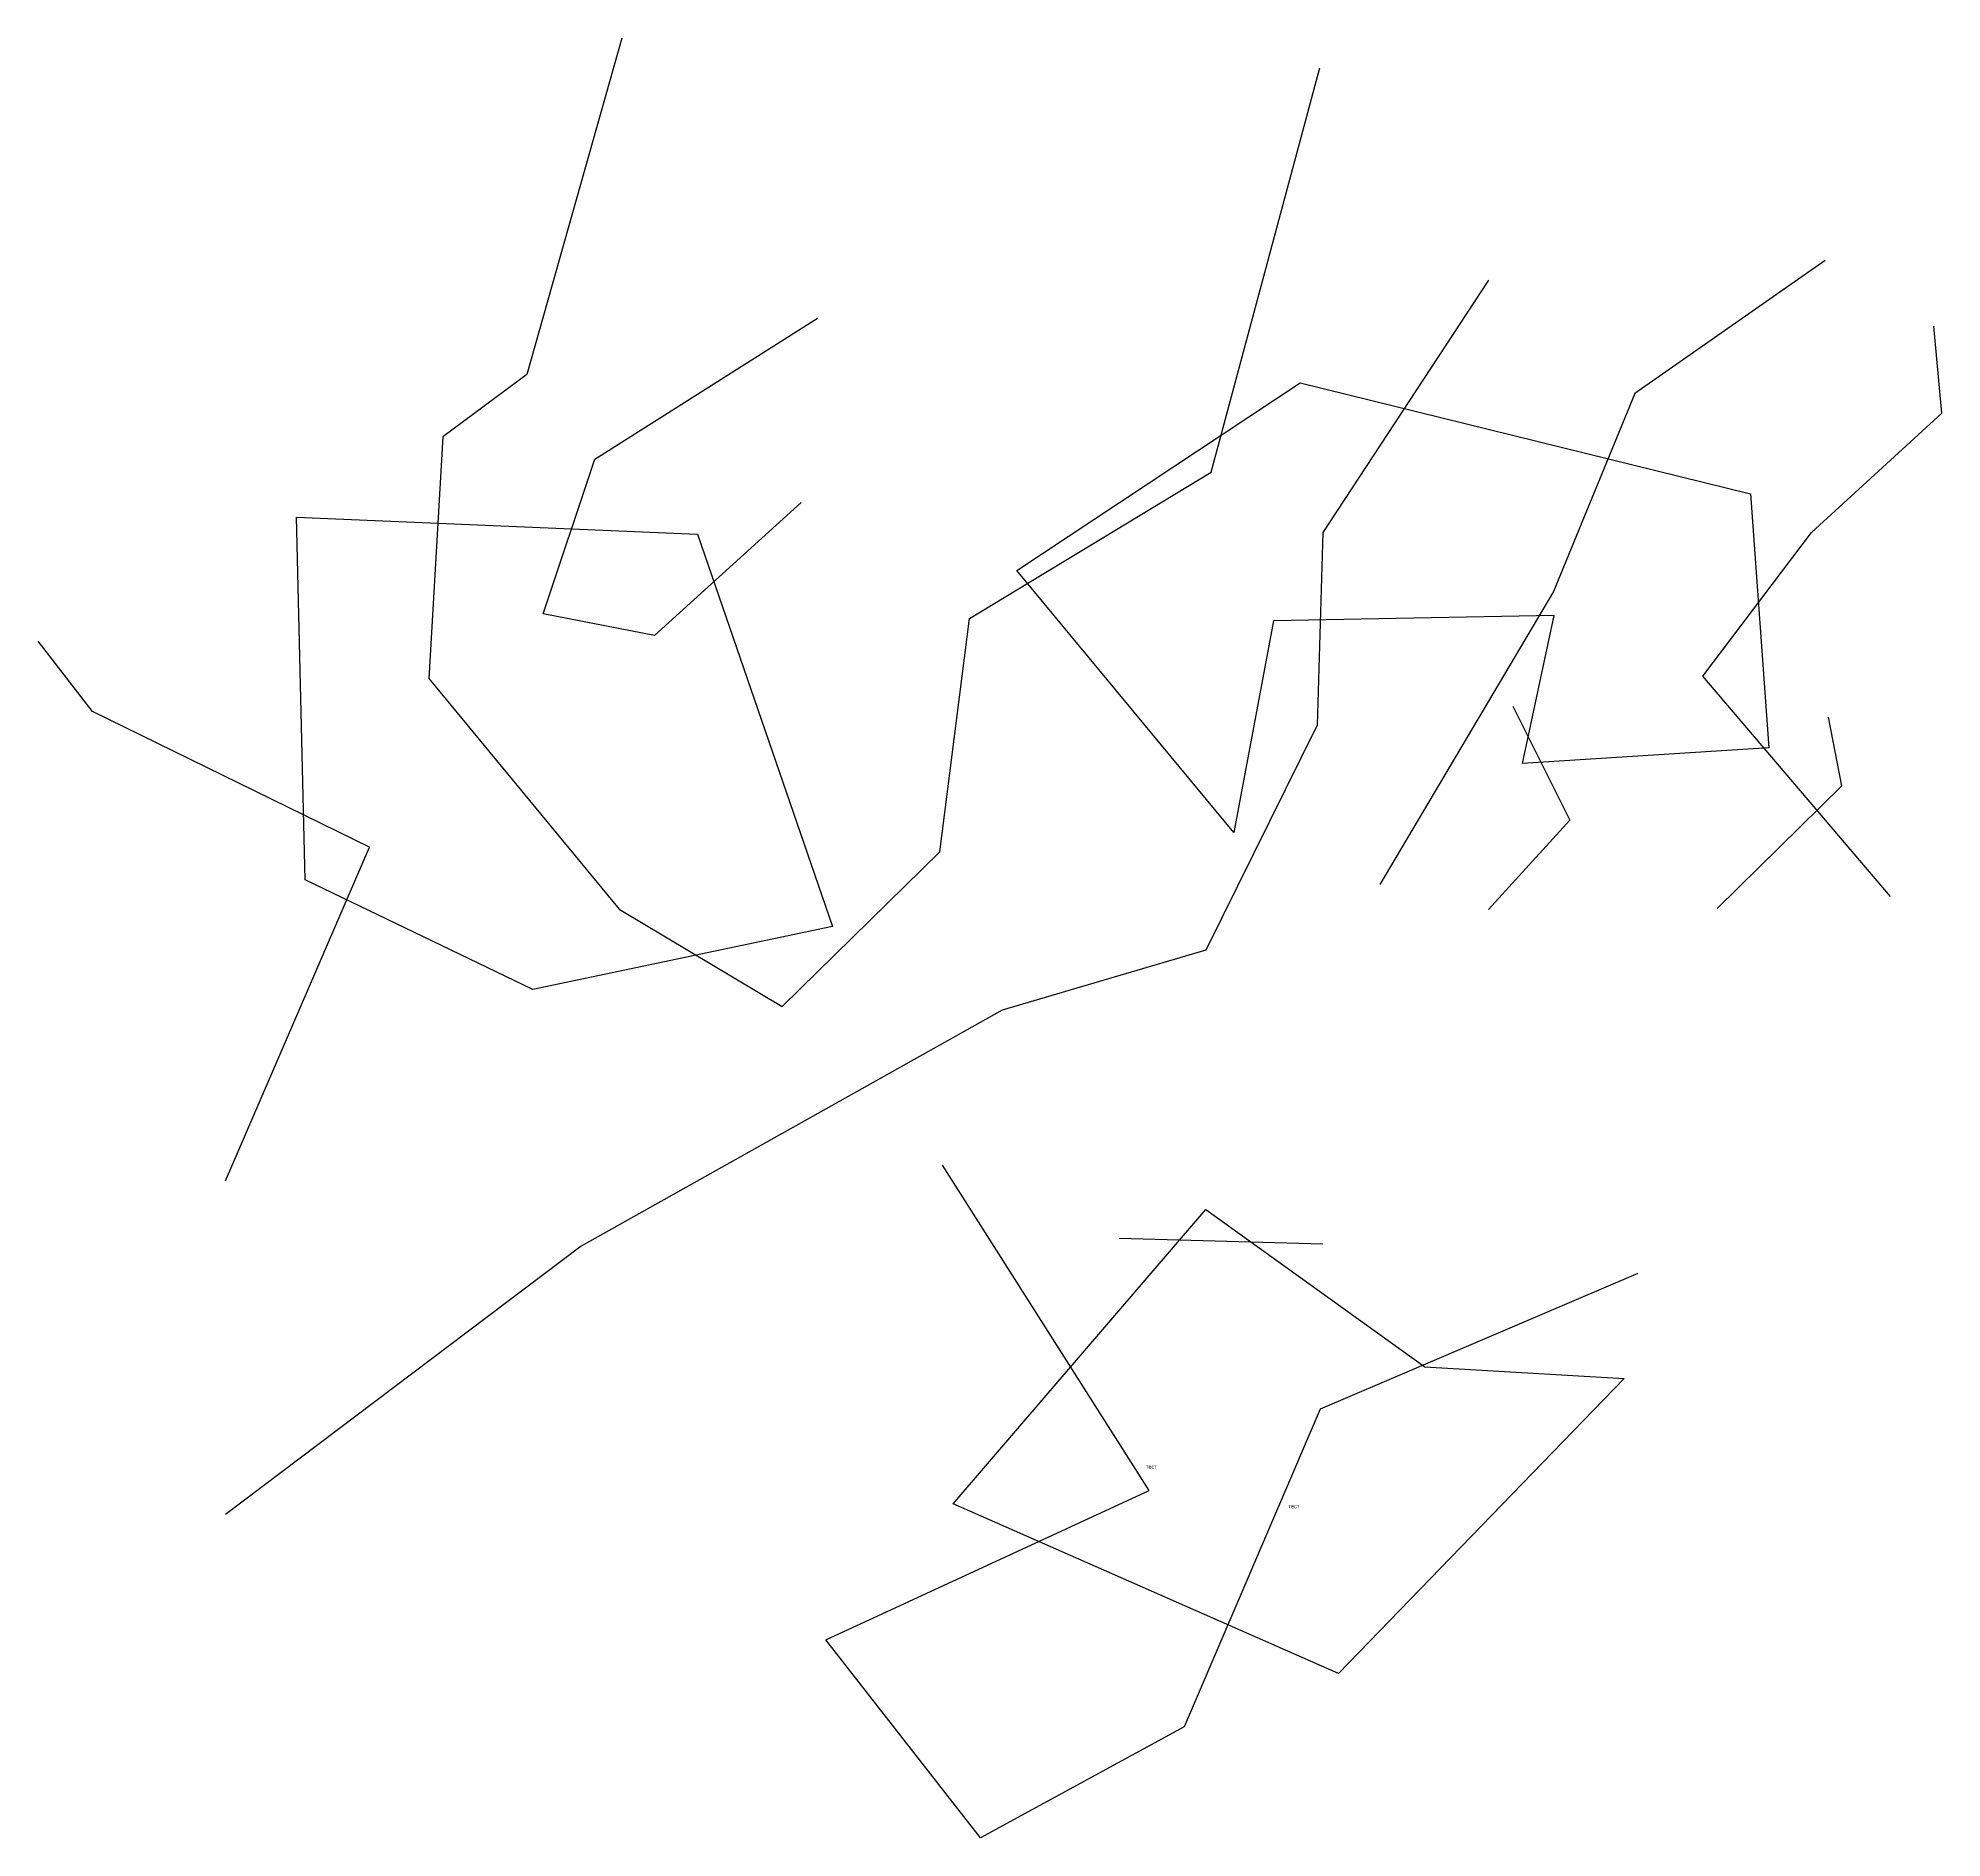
# Model space of a CAD drawing. Header units: millimetres. Extents: x 2547 to 3742, y 803 to 1933.
import ezdxf

# ---------------------------------------------------------------- set-up
doc = ezdxf.new("R2010")
doc.units = ezdxf.units.MM
doc.layers.add('ГОРИЗОНТАЛИ', color=7, linetype='Continuous')
doc.layers.add('ЗАНИЯ', color=7, linetype='Continuous')
doc.styles.get("Standard").update_dxf_attribs({"font": 'arial.ttf'})

msp = doc.modelspace()

# ---------------------------------------------------------------- linework, layer by layer
at = {"layer": 'ГОРИЗОНТАЛИ', "color": 1}
for points in [[(2913, 1932.8), (2853.3, 1721.7), (2800.5, 1682.5), (2791.9, 1530.9), (2911.3, 1386.1), (3013.6, 1324.8), (3112.5, 1421.9), (3131.2, 1568.4), (3283, 1660.3), (3351.2, 1914.1)], [(3668.3, 1793.2), (3548.9, 1709.7), (3497.8, 1585.4), (3388.7, 1401.5)], [(3456.9, 1780.8), (3352.9, 1622.4), (3349.5, 1501.5), (3279.6, 1360.2), (3151.7, 1322.7), (2887.5, 1174.5), (2664.1, 1005.9)], [(3025.6, 1641.2), (2933.5, 1557.7), (2863.6, 1571.4), (2896, 1668.4), (3035.8, 1757)], [(3709.3, 1393.9), (3591.6, 1532.2), (3659.8, 1622.4), (3741.6, 1697.4), (3736.5, 1751.9)], [(2664.1, 1215.4), (2754.5, 1424.9), (2580.6, 1510), (2546.5, 1554.3)], [(3472.3, 1513.4), (3508.1, 1441.9), (3456.9, 1385.7)], [(3550.8, 1157.2), (3351.3, 1072.1), (3266, 872.8), (3138.2, 803), (3041, 927.3), (3243.9, 1021), (3114.3, 1225.3)], [(3225.1, 1179.4), (3352.9, 1176)]]:
    msp.add_lwpolyline(points, dxfattribs=at)
at = {"layer": 'ЗАНИЯ'}
for points in [[(3478.4, 1477.4), (3498.3, 1570.4), (3322.1, 1567.1), (3297.2, 1434.2), (3160.9, 1598.6), (3338.7, 1716.5), (3621.4, 1646.8), (3633, 1487.3)], [(2714.1, 1404.4), (2708.8, 1632), (2960.5, 1621.4), (3045.3, 1375.2), (2857.1, 1335.5)], [(3120.9, 1012.7), (3279.5, 1197.4), (3417.1, 1098.7), (3542.1, 1091.4), (3362.9, 906.2)]]:
    msp.add_lwpolyline(points, close=True, dxfattribs=at)
at = {"layer": 'ЗАНИЯ', "color": 7}
msp.add_lwpolyline([(3600.5, 1386.5), (3678.7, 1463.5), (3670.5, 1506.5)], dxfattribs=at)

# ---------------------------------------------------------------- texts
at = {"layer": 'ГОРИЗОНТАЛИ', "color": 7}
msp.add_text('тест', height=2.5, dxfattribs=at).set_placement((3331.4, 1009.9))
at = {"layer": 'ЗАНИЯ', "color": 7}
msp.add_text('тест', height=2.5, dxfattribs=at).set_placement((3241.9, 1034.8))

doc.saveas('drawing.dxf')
